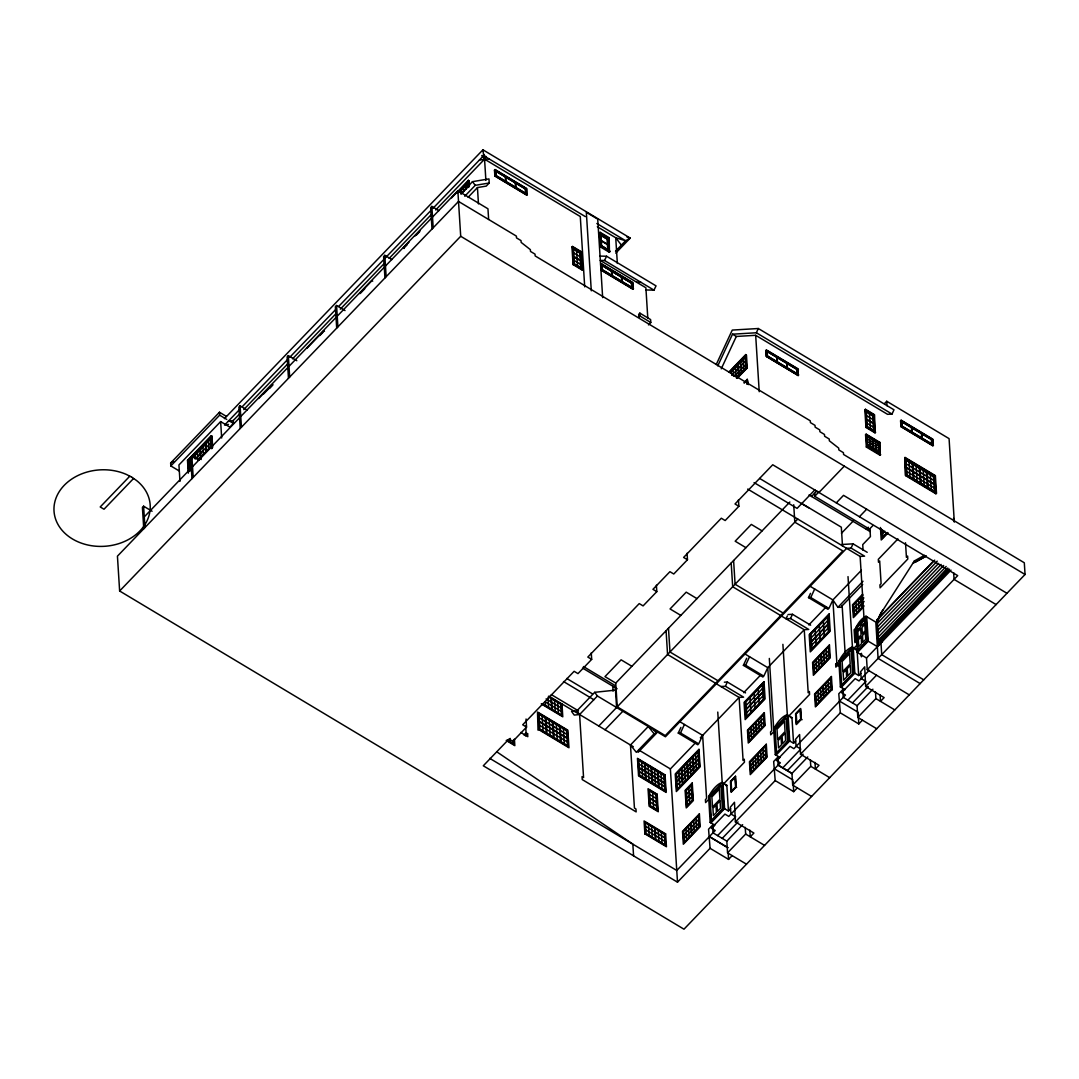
<?xml version="1.0" encoding="UTF-8"?>
<svg xmlns="http://www.w3.org/2000/svg" width="1079" height="1079" viewBox="0 0 1079 1079"><rect width="100%" height="100%" fill="white"/><g stroke="black" fill="none" stroke-linecap="round" stroke-linejoin="round"><path stroke-width="1.5" d="M435.687 209.973L484.552 159.166L485.86 156.334M732.52 334.193L756.352 332.764L758.321 328.515L893.978 409.804L892.023 414.053L887.545 414.323L755.678 335.299L736.31 336.459L732.52 334.193L717.764 365.875M720.92 686.527L725.398 686.257L727.354 682.009L745.535 692.907M787.346 615.974L786.038 618.806L790.516 618.537L808.724 629.448L804.246 629.718L781.493 616.069M790.516 618.537L792.472 614.288L810.653 625.186M597.402 696.009L579.598 714.527L574.244 715.094L571.546 711.398L576.914 710.832L594.718 692.313L597.402 696.009L665.433 736.768L846.61 548.348L851.088 548.078L853.044 543.829L867.206 552.313M716.213 364.567L732.263 330.08L758.321 328.515M721.244 368.829L736.31 336.459M697.843 744.807L678.259 733.059L680.903 727.408M678.259 733.059L680.485 732.965L684.437 724.468M679.891 721.743L702.645 735.379L698.693 743.876L680.485 732.965M762.974 677.072L743.391 665.338L746.681 658.257M743.391 665.338L745.602 665.244L749.568 656.747M828.092 609.352L808.508 597.604L810.491 593.356M808.508 597.604L810.734 597.51L814.685 589.013M861.393 570.278L832.894 599.924L828.928 608.421L810.734 597.51M647.805 318.305L645.889 287.769L600.221 260.403L604.523 260.484L606.573 256.236L656.032 285.881L653.982 290.13L646.051 289.968M924.555 555.294L914.372 560.932L882.797 610.377A12.8 5.098 -59.1 0 0 878.441 619.953M882.905 609.891L882.217 610.916A17.628 7.013 -59.1 0 0 876.863 624.013L878.063 645.93M129.79 476.19L100.212 506.955L104.002 509.234L133.58 478.469M179.33 471.024L170.833 465.939L170.644 463.012L219.469 412.245L226.469 416.44M170.833 465.939L219.644 415.159L219.469 412.245M224.702 424.02L220.642 421.592L178.939 464.955L179.977 481.382M224.445 418.625L482.933 149.806L630.23 238.081L615.745 253.133M152.072 511.257L143.601 506.186L142.415 507.413L143.763 528.791M188.299 473.182L187.503 460.423L211.241 435.741L211.983 436.186L212.684 447.34M247.145 410.06L240.091 405.825L238.891 407.08L240.226 428.457M296.806 360.723L288.336 355.652L287.135 356.906L288.471 378.284M345.037 310.577L336.567 305.492L335.353 306.746L336.702 328.124M391.866 259.553L384.812 255.318L383.598 256.573L384.947 277.95M438.897 210.634L431.843 206.399L430.656 207.64L432.005 229.004M188.717 471.928L187.989 460.396L210.81 436.671L211.551 437.13M188.852 470.444L188.245 460.881L211.983 436.186M189.364 470.727L188.744 460.854L210.418 438.303M239.767 409.292L224.567 425.086L228.492 424.425M242.087 406.864L287.459 359.685M289.792 357.257L336.324 308.864M338.658 306.449L430.561 210.85M432.881 208.436L483.635 155.646L482.933 149.806M189.648 464.739L191.293 463.026M200.128 453.841L195.191 458.966L194.962 455.338M200.734 453.193L205.671 448.068M206.291 447.434L211.228 442.296M228.128 421.39L233.266 420.513L240.239 413.244M243.733 409.615L287.945 363.636M292.598 358.808L335.636 314.029M340.29 309.187L384.502 263.222M389.155 258.38L432.207 213.602M189.877 468.367L191.509 466.654M211.457 445.924L206.521 451.049L206.062 443.806M189.891 468.677L191.536 466.964M197.902 460.328L200.37 457.766M205.927 451.993L200.991 457.132L201.139 459.546M206.534 451.359L211.471 446.22M233.266 420.513L233.442 423.427L229.881 427.136L226.05 424.843M144.276 516.868L191.32 467.949M192.521 466.694L239.565 417.762M240.765 416.507L287.81 367.588M289.01 366.334L336.028 317.442M337.241 316.187L384.272 267.268M385.486 266.014L431.33 218.322M432.517 217.081L457.847 190.754L487.964 208.8L488.639 219.482M258.623 398.529L272.11 384.515M306.868 348.355L323.727 330.835L324.482 331.28M359.617 293.515L371.972 280.648L372.727 281.106M408.968 242.182L403.344 248.022L404.099 248.48M414.579 236.341L420.203 230.501M451.588 197.848L468.448 180.328L469.5 185.588M263.735 393.848L272.677 384.556M319.802 335.542L323.16 332.062M360.224 293.501L364.702 288.848M403.991 247.995L407.336 244.515M416.278 235.209L419.637 231.729M456.7 193.168L467.881 181.555L468.623 182L458.575 192.467M269.494 388.467L272.866 384.96M459.074 191.293L469.19 180.773M459.034 192.453L468.273 182.837L468.569 187.449M460.814 193.788L472.467 181.663L488.962 178.912L489.219 183.012L486.251 186.101L477.444 187.571L468.124 197.255M468.502 186.424L461.246 193.977L461.016 190.39M464.766 196.243L475.259 185.332L489.219 183.012M494.465 170.185L495.045 169.578L526.903 188.663L526.781 195.178L494.924 176.079L494.465 170.185L526.323 189.284L526.781 195.178M526.053 194.476L526.309 188.569L495.854 170.32L495.274 170.927L525.729 189.189L526.053 194.476L495.598 176.228L495.436 173.584M494.924 176.079L495.045 169.578M495.598 176.228L495.854 170.32M119.634 590.995L117.436 556.157L458.521 201.436L516.382 236.112L516.49 237.893L521.036 240.617L521.157 242.397L530.369 249.64L530.477 251.42L535.036 254.145L535.144 255.925L810.289 420.81L810.396 422.59L815.023 425.369L815.131 427.149L819.757 429.914L819.878 431.694L824.491 434.473L824.612 436.253L829.238 439.018L829.346 440.798L838.707 448.122L838.815 449.903L843.441 452.681L843.549 454.461L1024.308 562.779L1025.05 574.473L683.978 929.194L119.634 590.995L460.706 236.274L457.847 190.754M571.964 247.078L572.558 246.471L581.662 251.92L582.174 270.06L573.07 264.611L571.964 247.078L581.068 252.54L581.662 251.92M582.174 270.06L581.095 252.027L573.178 247.28L572.585 247.887L580.502 252.634L581.433 267.457M600.41 245.918L600.963 245.351L610.04 251.474L609.298 252.257L600.261 246.835L599.398 233.077L600.14 232.309L609.176 237.717L609.433 251.34L600.41 245.918L600.14 232.309M601.178 246.147L600.463 234.831L607.706 238.864L608.232 250.368L607.706 238.864M573.07 264.611L573.664 263.991L582.768 269.453M581.541 269.103L573.623 264.355L573.178 247.28M600.261 246.835L601.354 245.945L600.652 234.629M609.298 252.257L608.435 238.486L609.176 237.717M632.941 289.239L633.076 282.738L601.219 263.64L600.625 264.261L632.496 283.345L632.941 289.239L601.084 270.155L600.855 267.201M632.227 288.552L632.483 282.644L602.028 264.395L601.435 265.002L631.889 283.251L632.227 288.552L601.772 270.289L601.516 266.324M615.543 251.178L625.604 240.725L630.23 238.081L627.034 237.124M601.084 270.155L601.219 263.64M601.772 270.289L602.028 264.395M639.847 313.126L638.66 314.367L638.849 317.28L640.036 316.053L639.847 313.126L650.61 319.586L650.799 322.5L648.479 324.914M728.864 372.12L745.71 354.586L746.466 355.045L747.275 367.899L737.159 378.405M745.144 355.814L729.498 372.093L730.254 372.538L745.899 356.272L745.144 355.814L745.886 367.467L736.944 376.773M730.726 371.405L745.346 356.205M730.658 372.592L745.549 357.109L746.223 367.872L736.984 377.488M731.683 375.344L738.144 368.627M738.522 368.236L745.778 360.696M734.327 376.409L738.36 372.215M738.737 371.823L745.994 364.284M736.404 377.96L746.52 367.44L747.275 367.899M737.685 377.218L746.628 367.926L745.71 354.586M765.861 350.581L766.454 349.974L798.312 369.058L798.177 375.573L766.319 356.475L765.861 350.581L797.718 369.665L798.177 375.573M766.67 351.322L767.263 350.715L797.718 368.964L797.462 374.872L767.007 356.623L766.67 351.322L797.125 369.571L797.462 374.872M766.319 356.475L766.454 349.974M767.007 356.623L767.263 350.715M743.903 382.843L747.275 379.349L748.327 384.61M744.47 382.897L746.708 380.563L747.45 381.022M526.053 719.005L526.552 727.098L512.849 741.354L509.005 739.048L483.298 765.78L677.504 882.177L710.076 848.31L708.552 829.238L712.774 824.842L712.949 832.813L727.179 841.337M591.265 652.889L591.683 659.377L577.98 673.62L574.122 671.313L522.708 724.791L526.552 727.098M656.396 585.169L656.801 591.643L643.097 605.899L639.24 603.593L587.826 657.071L591.683 659.377M687.067 553.271L687.471 559.745L673.768 574.001L669.911 571.695L652.943 589.336L656.801 591.643M738.468 499.806L738.872 506.294L725.169 520.537L721.311 518.23L683.614 557.438L687.471 559.745M524.016 734.988L526.093 732.843L525.675 726.302M525.5 735.945L527.604 733.747L526.093 732.843M538.03 730.159L537.517 712.019L567.851 730.2L568.957 747.734L538.61 729.539M864.859 409.912L865.452 409.292L874.556 414.754L875.069 432.895L865.965 427.432L864.859 409.912L873.963 415.361L875.069 432.895M874.435 431.937L873.99 414.849L866.073 410.101L865.479 410.721L873.397 415.455L874.435 431.937L866.518 427.19L865.452 409.292M793.712 504.743L794.805 522.169L842.807 550.937L665.257 735.595L617.242 706.826L615.745 683.088L789.841 502.018M884.429 403.64L886.722 401.267L949.075 438.627L954.322 522.142M865.965 427.432L866.558 426.825L875.662 432.274M866.518 427.19L866.073 410.101M865.56 434.756L866.154 434.149L879.951 442.417L880.14 455.298L866.329 447.03L865.56 434.756L879.372 443.037L879.951 442.417M880.14 455.298L879.345 442.538L866.828 435.039L866.235 435.646L878.751 443.145L879.439 454.03L866.923 446.531L866.154 434.149M814.942 489.826L797.098 508.384L754.086 482.61M811.556 496.475L816.83 490.999M872.924 525.513L869.472 529.115L814.712 496.286L819.312 491.498M818.961 492.483L844.291 466.141M866.329 447.03L867.516 445.91L866.828 435.039M598.791 726.019L797.772 519.08M900.56 420.837L901.154 420.217L933.011 439.315L932.876 445.816L901.019 426.731L900.56 420.837L932.418 439.922L932.876 445.816M605.036 729.768L622.839 711.25M901.37 421.579L901.963 420.972L932.418 439.22L932.755 444.508L932.162 445.128L901.707 426.866L901.37 421.579L931.824 439.827L932.081 443.806M901.019 426.731L901.154 420.217M901.707 426.866L901.963 420.972M879.439 454.03L880.019 453.409L867.516 445.91M836.306 502.868L843.535 495.342L1006.963 593.288M905.038 457.456L905.551 475.596L935.898 493.777L936.491 493.17L935.385 475.637L905.038 457.456L905.551 475.596M905.659 458.265L906.697 474.733L935.857 492.213L935.264 492.82L906.104 475.34L905.079 458.872L905.659 458.265L934.819 475.731L935.898 493.777M576.914 710.832L579.598 714.527L583.564 777.568L582.053 776.664L582.242 779.577L636.138 811.88L635.949 808.967L634.439 808.05L630.473 745.009L648.277 726.491L654.13 733.787L656.545 733.154L653.914 729.876M841.472 533.242L853.111 521.144M859.423 516.733L866.666 509.207M654.13 733.787L636.327 752.306L630.473 745.009M638.121 752.319L656.545 733.154M866.329 529.29L868.298 527.24M935.264 492.82L934.819 475.731M935.385 475.637L934.792 476.244L905.901 458.926M882.703 533.228L884.753 531.097M887.019 532.527L882.932 536.776L882.487 529.668M887.707 532.608L881.948 538.583L881.341 528.899M887.869 533.066L881.219 539.972L880.437 527.483M677.504 882.177L670.383 768.936L695.726 742.568M700.338 737.78L739.128 697.439L743.593 697.169L725.398 686.257M743.701 692.678L760.897 674.807M808.832 624.943L826.015 607.072M897.93 538.92L878.306 559.327L878.495 562.253L879.682 561.013L881.111 583.672L879.924 584.899L880.1 587.826L907.803 559.016L907.614 556.09L906.427 557.33L905.51 542.764M810.127 586.288L832.894 599.924L837.911 607.329L862.998 581.244M676.641 777.878L681.564 772.739M682.184 772.105L687.121 766.967M687.741 766.333L692.664 761.194M693.284 760.56L698.221 755.421M746.169 705.45L762.529 688.429M811.287 637.716L827.647 620.708M862.701 584.467L840.757 607.275L837.911 607.329M746.641 712.855L763.001 695.834M811.759 645.121L828.119 628.113M677.113 785.431L682.049 780.292M682.656 779.658L687.593 774.52M688.213 773.886L693.136 768.761M693.757 768.113L698.693 762.988M862.66 594.259L852.545 604.766L853.354 617.62L863.47 607.113M862.134 595.446L853.192 604.739L853.921 616.392L863.982 605.939M862.836 595.176L861.231 596.849L861.905 607.612L863.524 605.939M853.826 608.381L861.082 600.841M861.46 600.437L863.874 597.928M854.042 611.968L861.298 604.415M861.676 604.024L864.104 601.516M645.04 834.296L644.905 822.036L664.893 834.013L665.635 845.68L645.633 833.689M686.527 794.238L691.477 789.086M748.732 733.774L755.988 726.234M756.366 725.843L763.622 718.29M813.863 666.053L821.119 658.5M821.497 658.109L828.753 650.57M686.999 801.791L691.949 796.639M748.961 737.362L756.217 729.822M756.595 729.431L763.851 721.878M814.079 669.641L821.335 662.088M821.712 661.697L828.969 654.157M865.358 616.837L865.951 616.217L875.811 622.124L878.104 658.392L920.131 683.587M877.362 646.658L867.503 640.751L857.414 651.244L858.169 651.703L856.497 626.683L865.398 617.417L866.154 617.876L860.597 623.662M909.273 694.876L867.246 669.681L866.504 658.001L857.4 652.498L868.258 641.209L866.707 616.675L854.123 629.772L854.932 642.625L857.171 640.292M855.62 636.974L857.239 635.302M857.454 638.889L855.849 640.562L855.175 629.799M857.724 639.078L855.499 641.398L854.757 629.745M933.834 560.675L876.647 620.142L877.969 641.088L880.977 642.895M934.711 560.122L877.173 619.966L878.441 640.117L947.497 568.309M839.273 663.558L835.847 667.119L835.672 664.205L836.859 662.965L832.894 599.924M708.552 796.72L722.202 782.531L726.828 785.296L728.446 811.003L723.82 808.238L717.764 712.073M773.67 728.999L787.319 714.797L791.946 717.575L793.564 743.283L788.938 740.504L782.895 644.338M848.013 576.618L854.055 672.783L858.682 675.548L857.063 649.841L852.437 647.076L838.788 661.265L840.325 662.182M877.389 623.406L937.233 561.161M709.038 799.013L705.612 802.587L705.423 799.66L706.61 798.42L702.645 735.379M723.888 783.57L744.456 762.179L744.281 759.252L743.094 760.479L739.128 697.439L716.362 683.803M774.156 731.292L770.73 734.853L770.541 731.926L771.728 730.699L767.762 667.658L804.246 629.718L808.211 692.758L809.398 691.518L809.587 694.444L787.872 717.022M852.976 649.315L857.535 644.568M877.605 626.832L938.595 563.4M877.82 630.271L941.117 564.438M683.789 834.984L691.046 827.445M691.423 827.04L698.679 819.5M750.728 765.375L757.984 757.836M758.362 757.431L765.618 749.892M815.845 697.654L823.102 690.101M823.479 689.71L830.736 682.171M878.036 633.71L943.639 565.477M684.019 838.572L691.275 831.032M691.652 830.641L698.909 823.088M750.944 768.963L758.2 761.423M758.577 761.019L765.834 753.479M816.075 701.242L823.331 693.689M823.709 693.298L830.965 685.745M878.252 637.136L946.148 566.515M735.905 786.996L731.4 791.676L730.766 781.52L735.258 776.84L735.905 786.996L736.647 787.441M801.346 719.248L796.235 724.562L795.56 713.812L800.672 708.498L801.346 719.248L802.102 719.706M831.599 689.4L815.953 705.666L815.211 694.013L830.857 677.733L831.599 689.4L832.341 689.845M877.969 641.088L947.996 568.269M879.466 641.992L949.493 569.172M926.564 593.49L879.951 641.02M931.164 588.702L948.428 570.751M880.046 642.342L948.9 570.724M866.504 658.001L951.004 570.117M722.444 809.034L711.466 820.458L709.995 797.084L720.974 785.674L722.444 809.034L723.213 809.506M787.562 741.313L776.583 752.724L775.113 729.364L786.092 717.94L787.562 741.313L788.344 741.772M712.612 827.472L714.878 825.111L710.171 822.427L723.82 808.238M777.73 759.737L779.996 757.391L775.288 754.707L788.938 740.504M853.975 647.993L854.042 649.153L853.287 648.708L854.824 673.242L841.175 687.444L840.406 686.972L854.055 672.783M710.94 822.899L724.589 808.697L723.038 784.163L723.807 784.608L723.726 783.448M776.057 755.165L789.707 740.963L788.169 716.429L788.924 716.888L788.857 715.714M728.446 811.003L730.699 808.657M793.564 743.283L795.83 740.922M858.682 675.548L860.948 673.202M867.246 669.681L957.693 575.62L772.726 464.766L735.015 503.974L738.872 506.294M869.242 670.261L859.019 680.943L855.175 678.637L841.607 692.745L845.464 695.051L793.901 748.678L790.044 746.358L776.489 760.479L780.333 762.786L728.784 816.398L724.926 814.092L711.358 828.2L715.215 830.506L676.776 870.483L489.745 758.362M717.575 835.632L735.662 816.816L731.036 814.052L730.294 807.254L734.475 802.263L735.392 821.969L753.897 833.055L750.269 836.818L749.851 830.142M782.693 767.911L800.793 749.096L796.167 746.263L795.412 739.52L799.593 734.543L800.524 754.248L819.015 765.321L815.4 769.084L814.982 762.408M847.824 700.177L865.911 681.362L861.285 678.543L860.543 671.799L864.724 666.809L865.641 686.514L884.133 697.6L880.518 701.363L880.1 694.687M735.392 821.969L775.194 780.576L773.67 761.504L777.892 757.121L778.067 765.078L791.946 773.454L792.687 785.134L811.597 796.464M800.524 754.248L840.312 712.855L838.788 693.77L843.009 689.387L843.198 697.358L857.427 705.882M865.641 686.514L876.499 675.225M722.202 838.41L738.036 821.942M787.319 770.676L803.154 754.221M852.45 702.955L868.271 686.487M742.649 824.666L726.828 841.175L727.556 852.855L746.479 864.198M791.946 773.454L807.766 756.932M872.898 689.211L857.063 705.72L857.805 717.4L876.714 728.743M727.556 852.855L745.656 834.054L745.225 827.364M792.687 785.134L810.774 766.319L810.356 759.643M857.805 717.4L875.892 698.585L875.474 691.909M710.076 848.31L728.568 859.397L732.182 855.634M775.194 780.576L793.685 791.662L797.3 787.899M840.312 712.855L858.817 723.942L862.431 720.179M170.644 463.012L173.584 461.38M913.063 563.278L926.2 555.995M926.079 556.211L915.882 561.849L914.372 560.932M479.427 160.043L489.03 158.883M594.718 692.313L615.502 690.128M841.647 544.517L853.044 543.829M747.707 489.07L860.125 556.44L864.589 556.171L851.088 548.078M788.007 614.558L792.472 614.288M724.373 682.198L727.354 682.009M599.951 256.101L606.573 256.236M636.637 282.226L640.953 282.32M483.635 155.646L585.344 216.609M596.849 223.501L625.604 240.725L615.731 237.771L597.334 226.738M481.76 155.484L484.552 159.166L580.286 216.528L584.71 286.866M600.194 233.024L609.217 238.446M599.398 233.077L608.435 238.486M599.627 233.603L608.664 239.012M600.463 234.831L607.517 239.052M496.192 175.621L526.646 193.869M495.504 175.472L527.361 194.571M756.352 332.764L892.023 414.053M601.286 240.55L607.383 244.191M601.3 240.914L607.396 244.569M902.287 426.259L932.755 444.508M601.354 245.945L608.408 250.18M901.612 426.111L933.47 445.209M610.04 251.474L600.963 245.351M767.587 356.003L798.042 374.265M766.913 355.868L798.77 374.952M866.558 415.725L872.898 419.515M604.523 260.484L653.982 290.13M867.044 423.278L873.37 427.068M867.111 426.583L875.029 431.317M602.352 269.683L632.82 287.931M573.664 252.891L580.003 256.694M601.677 269.534L633.535 288.632M574.149 260.457L580.475 264.247M905.079 458.872L934.239 476.352M866.626 436.186L872.331 439.612L872.978 449.849L867.26 446.423L866.936 441.298L872.655 444.723M866.774 438.748L872.493 442.174M872.857 442.39L878.576 445.816M574.217 263.748L582.134 268.496M745.886 367.467L746.628 367.926M906.144 463.876L912.456 467.652M913.239 468.124L919.537 471.914M920.333 472.386L926.632 476.163M927.427 476.635L933.726 480.411M873.019 444.939L878.738 448.365M867.098 443.86L872.817 447.286M873.181 447.502L878.899 450.928M866.923 446.423L880.72 454.691M906.616 471.429L912.928 475.219M913.711 475.691L920.023 479.467M920.805 479.939L927.117 483.716M927.9 484.188L934.212 487.964M906.144 474.976L936.491 493.17M640.036 316.053L650.799 322.5M460.706 236.274L1025.05 574.473M996.106 604.577L954.079 579.383L953.647 572.706M809.034 494.964L870.119 531.569L868.258 528.818M801.778 503.488L841.323 527.186L842.51 546.19M759.697 478.469L808.616 507.791M762.084 530.881L751.321 524.421L735.177 541.213L745.953 547.673M856.497 626.683L857.252 627.128M868.217 640.616L867.462 640.171L857.373 650.664L858.129 651.109M923.745 679.824L881.718 654.629L880.977 642.949M857.967 650.044L858.722 650.502M783.111 613.034L735.096 584.252L733.599 560.514M780.697 615.543L732.681 586.76L731.198 563.022M836.859 662.965L839.502 664.556M835.672 664.205L838.356 665.81M875.892 698.585L894.801 709.928M696.967 598.616L686.204 592.155L670.059 608.947L680.822 615.394M840.501 686.891L845.113 689.656M839.57 701.121L858.075 712.248L858.817 723.942M745.009 654.009L767.762 667.658L763.811 676.142L745.602 665.244M717.994 680.755L669.978 651.986L668.481 628.234M715.579 683.263L667.564 654.494L666.08 630.743M810.774 766.319L829.684 777.649M219.644 415.159L226.765 419.421M229.611 421.134L233.442 423.427M631.889 666.296L621.113 659.835L604.968 676.627L615.745 683.088M778.067 765.078L792.296 773.603M774.452 768.841L792.957 779.982M583.456 666.552L615.205 685.583L616.595 707.5M582.579 668.076L617.094 688.753M566.758 678.475L592.573 693.932M198.9 460.234L191.846 455.999L193.195 477.377M563.508 681.537L593.841 699.718M187.989 460.396L188.744 460.854M187.503 460.423L188.245 460.881M551.275 694.579L578.519 710.899M549.049 696.211L633.319 746.722M639.024 750.134L670.383 768.936M548.375 696.387L561.242 704.088L561.97 715.755L541.968 703.764M548.968 697.169L551.018 698.41L551.706 709.173L542.427 703.602M546.095 698.909L551.248 701.997M551.733 702.281L561.013 707.837M551.477 705.585L545.286 701.876L545.515 705.464M551.962 705.868L561.228 711.425M541.24 703.899L562.779 716.807L561.97 703.953M639.024 764.094L644.77 767.52M645.485 767.951L651.217 771.391M651.932 771.822L657.677 775.261M658.392 775.693L664.124 779.132M639.254 767.708L644.999 771.148L644.541 763.905M664.354 782.761L658.622 779.321L658.163 772.065M639.281 768.019L645.013 771.458L645.471 778.701M664.381 783.057L658.635 779.618L659.094 786.874M745.656 834.054L764.566 845.383M639.496 771.647L645.242 775.086M645.957 775.504L651.689 778.944M652.417 779.375L658.15 782.814M658.864 783.246L664.61 786.685M539.203 717.832L545.515 721.608M546.298 722.08L552.61 725.857M553.392 726.329L559.691 730.105M560.487 730.577L566.785 734.354M539.675 725.385L545.987 729.161M546.77 729.633L553.082 733.41M553.864 733.882L560.176 737.658M560.959 738.13L567.271 741.92M649.747 794.576L656.072 798.366M650.219 802.129L656.558 805.919M520.712 732.425L527.793 736.674L527.604 733.747M507.319 740.14L513.51 743.849L513.28 740.261M506.874 740.302L514.009 744.577L513.698 739.587M506.213 740.477L514.831 745.643L514.427 739.209M645.633 826.352L654.913 831.909M655.398 832.206L664.664 837.763M645.862 829.94L655.142 835.497M655.614 835.793L664.893 841.35M497.014 751.982L632.847 844.156L633.575 855.849M621.383 245.108L615.731 237.771L617.35 263.438M472.467 181.663L475.259 185.332M484.147 154.486L485.375 159.166M953.553 518.379L953.742 521.305M931.406 439.719L931.716 444.71M930.354 474.895L930.799 482.151M930.826 482.448L931.285 489.704M921.749 433.933L922.059 438.924M921.439 433.758L921.749 438.735M923.26 470.646L923.718 477.889M923.732 478.199L924.19 485.456M916.165 466.398L916.624 473.641M916.637 473.951L917.096 481.194M911.782 427.972L912.092 432.949M911.472 427.783L911.782 432.76M909.071 462.136L909.53 469.392M909.543 469.702L910.002 476.945M901.815 421.997L902.138 426.974M886.722 401.267L887.005 405.731M875.555 441.54L876.202 451.777M869.499 413.999L869.957 421.255M869.971 421.552L870.429 428.808M882.096 637.541L882.393 642.234M869.472 437.899L870.119 448.136M879.277 642.005L879.479 645.215M869.93 528.616L870.429 536.6L862.728 544.612L863.092 550.317M865.951 616.217L867.624 641.236L866.869 640.778L865.398 617.417M864.508 619.616L864.697 622.61L861.865 625.564L861.676 622.57M860.125 556.44L863.982 617.822M858.439 599.762L859.113 610.525M861.46 653.321L861.649 656.221M861.163 653.753L861.366 656.828M856.011 602.284L856.686 613.034M857.994 638.808L858.304 643.826M857.4 652.498L855.863 627.965A11.613 4.626 -59.1 0 1 866.707 616.675M842.133 605.467L845.167 653.577M839.637 662.897L840.042 669.439M840.77 680.889L841.08 685.799M840.406 686.972L838.882 661.184A17.021 6.771 -59.1 0 1 852.437 647.076M826.109 649.491L826.784 660.254M828.092 681.092L828.766 691.855M823.344 621.41L823.79 628.517M823.803 628.814L824.248 635.922M814.524 493.386L814.712 496.286M823.682 652.013L824.356 662.776M825.678 683.614L826.352 694.363M819.244 625.658L819.689 632.766M819.716 633.063L820.161 640.171M818.475 657.435L819.15 668.198M820.458 689.036L821.132 699.799M815.158 629.92L815.603 637.028M815.63 637.311L816.075 644.419M816.048 659.957L816.722 670.706M818.044 691.545L818.718 702.308M796.693 369.477L797.017 374.453L787.36 368.667L787.05 363.69M786.739 363.502L787.05 368.478L777.393 362.692L777.082 357.715M776.772 357.527L777.082 362.517L767.439 356.731L767.115 351.741M793.065 781.655L793.685 791.662M755.678 335.299L759.225 391.704M774.924 737.173L775.235 742.082M769.327 658.446L775.288 754.707M747.275 379.349L747.666 384.353M747.1 381.858L747.248 384.245M746.708 380.563L746.911 383.895M743.134 359.617L743.809 370.38M740.707 362.139L741.381 372.902M760.978 717.225L761.653 727.988M762.974 748.826L763.649 759.589M738.292 364.648L738.967 375.411M737.915 365.053L738.589 375.802M758.213 689.13L758.658 696.238M758.685 696.535L759.13 703.643M758.564 719.733L759.238 730.496M760.547 751.335L761.234 762.098M735.5 367.561L736.094 377.124M758.132 753.857L758.807 764.62M754.127 693.392L754.572 700.5M754.599 700.797L755.044 707.905M757.755 754.248L758.429 765.011M733.073 370.084L733.45 376.058M753.344 725.169L754.019 735.918M755.34 756.757L756.015 767.52M750.04 697.641L750.485 704.749M750.498 705.046L750.944 712.153M750.93 727.678L751.604 738.441M752.913 759.279L753.601 770.042M728.15 852.72L728.568 859.397M710.211 811.435L710.521 816.344M710.171 822.427L708.633 796.639A17.021 6.771 -59.1 0 1 722.202 782.531M695.523 754.369L695.982 761.626M695.995 761.922L696.454 769.179M696.036 818.435L696.71 829.198M689.967 760.142L690.425 767.385M690.452 767.695L690.911 774.951M693.622 820.944L694.296 831.707M688.766 788.034L689.225 795.277M689.252 795.587L689.697 802.843M688.402 826.366L689.076 837.129M684.423 765.915L684.882 773.157M684.895 773.468L685.354 780.724M685.988 828.888L686.662 839.651M678.88 771.687L679.325 778.93M679.352 779.24L679.81 786.483M631.781 288.133L631.471 283.143L621.814 277.357L622.124 282.347M661.036 773.778L661.494 781.034M661.508 781.344L661.966 788.587M657.448 771.633L657.907 778.89L652.161 775.45L651.703 768.194M658.379 786.443L657.92 779.186L652.188 775.747L652.647 783.003M661.346 832.327L662.034 843.09M654.575 769.92L655.034 777.163M655.047 777.473L655.506 784.73M658.257 830.466L658.932 841.229M621.814 282.158L621.504 277.182L611.847 271.395L612.157 276.372M652.687 792.849L653.146 800.092M653.159 800.402L653.618 807.658M650.988 767.762L651.446 775.019L645.714 771.579L645.255 764.323M651.918 782.572L651.473 775.329L645.728 771.89L646.186 779.132M648.128 766.05L648.573 773.306M648.6 773.603L649.059 780.859M651.595 826.474L652.269 837.237M648.506 824.626L649.18 835.389M611.86 276.184L611.537 271.207L601.88 265.421L602.203 270.397M641.668 762.179L642.126 769.435M642.14 769.732L642.598 776.988M602.662 297.642L597.726 219.145L586.342 212.32L591.292 290.817M612.778 686.163L613.088 691.126M580.704 267.875L580.246 260.619L573.92 256.829L574.365 264.072M576.604 251.164L577.063 258.42M577.076 258.717L577.535 265.973M572.558 246.471L573.623 264.355M563.413 728.838L563.872 736.094M563.885 736.404L564.344 743.647M525.298 189.081L525.608 194.058M557.695 702.402L558.369 713.165M556.319 724.589L556.777 731.845M556.791 732.142L557.25 739.398M554.593 700.554L555.28 711.304M515.641 183.295L515.951 188.272M548.011 697.749L548.604 707.311M549.224 720.34L549.683 727.597M549.697 727.893L550.155 735.15M515.33 183.106L515.654 188.083M542.13 716.092L542.589 723.348M542.602 723.645L543.061 730.901M505.673 177.32L505.997 182.297M505.377 177.131L505.687 182.122M495.827 173.018L496.03 176.336M484.552 159.166L485.887 180.368M477.444 187.571L478.469 203.891M510.192 738.4L510.407 741.988M468.448 180.328L468.852 186.748M467.881 181.555L468.192 186.546M465.858 185.359L466.088 188.946M463.444 187.867L463.66 191.455M460.639 190.781L460.787 193.168M431.843 206.399L433.192 227.777M384.812 255.318L386.147 276.696M336.567 305.492L337.902 326.87M288.336 355.652L289.685 377.03M240.091 405.825L241.44 427.203M220.642 421.592L221.667 438.007M211.659 438.775L212.077 445.357M211.241 435.741L212.037 448.486M211.619 448.648L210.998 438.667L189.418 461.111L190.039 471.091M210.81 436.671L211.524 448.203M208.53 441.23L208.989 448.486M205.442 444.44L205.9 451.696L200.964 456.822L200.519 449.579M202.973 447.003L203.432 454.259M199.898 450.213L200.357 457.469L197.889 460.032L197.43 452.775M194.341 455.985L194.503 458.4M190.646 457.253L191.981 478.631M143.601 506.186L144.95 527.55M725.803 785.593A17.021 6.771 -59.1 0 1 726.828 785.296M790.92 717.859A17.021 6.771 -59.1 0 1 791.946 717.575M856.038 650.138A17.021 6.771 -59.1 0 1 857.063 649.841M773.751 728.905A17.021 6.771 -59.1 0 1 787.319 714.797M698.976 749.325L675.238 774.007L676.344 791.541L700.082 766.845L698.976 749.325M764.013 681.685L744.078 702.429L745.157 719.599L765.092 698.868L764.013 681.685M829.131 613.951L809.196 634.695L810.275 651.878L830.21 631.134L829.131 613.951M698.545 750.256L675.737 773.98L676.776 790.448L699.583 766.724L698.545 750.256M763.271 682.926L744.874 702.065L745.886 718.209L764.296 699.071L763.271 682.926M828.402 615.205L809.992 634.344L811.003 650.489L829.414 631.336L828.402 615.205M681.335 769.111L676.412 774.25L676.87 781.493L681.793 776.367L681.335 769.111M686.891 763.339L681.955 768.477L682.414 775.734L687.35 770.595L686.891 763.339M692.435 757.579L687.512 762.705L687.957 769.961L692.893 764.822L692.435 757.579M697.992 751.807L693.055 756.932L693.514 764.188L698.45 759.05L697.992 751.807M762.313 684.882L745.94 701.889L746.398 708.997L762.759 691.99L762.313 684.882M827.431 617.148L811.071 634.169L811.516 641.277L827.876 624.255L827.431 617.148M762.772 692.286L746.412 709.294L746.857 716.402L763.217 699.394L762.772 692.286M827.89 624.552L811.529 641.573L811.974 648.681L828.348 631.66L827.89 624.552M681.82 776.678L676.884 781.803L677.342 789.059L682.279 783.92L681.82 776.678M687.363 770.905L682.427 776.03L682.886 783.287L687.822 778.148L687.363 770.905M692.92 765.132L687.984 770.258L688.442 777.514L693.365 772.375L692.92 765.132M698.464 759.36L693.527 764.485L693.986 771.741L698.922 766.616L698.464 759.36M860.853 597.253L853.597 604.793L854.271 615.556L861.528 608.003L860.853 597.253M692.246 782.963L685.125 790.367L686.231 807.901L693.352 800.497L692.246 782.963M691.814 783.907L685.624 790.341L686.649 806.809L692.853 800.375L691.814 783.907M691.248 785.458L686.298 790.61L686.757 797.853L691.706 792.701L691.248 785.458M764.323 712.639L747.464 730.173L748.273 743.026L765.132 725.493L764.323 712.639M829.441 644.918L812.581 662.439L813.391 675.292L830.25 657.772L829.441 644.918M763.757 713.866L748.111 730.132L748.839 741.799L764.485 725.52L763.757 713.866M828.874 646.132L813.229 662.412L813.957 674.065L829.603 657.799L828.874 646.132M755.772 722.647L748.516 730.2L749.19 740.949L756.446 733.41L755.772 722.647M763.406 714.703L756.15 722.256L756.824 733.019L764.08 725.466L763.406 714.703M820.89 654.926L813.633 662.466L814.308 673.229L821.564 665.676L820.89 654.926M828.524 646.982L821.267 654.521L821.942 665.284L829.198 657.745L828.524 646.982M691.72 793.011L686.77 798.163L687.229 805.42L692.178 800.267L691.72 793.011M860.368 623.918L857.535 626.872L857.724 629.866L860.556 626.912L860.368 623.918M860.678 628.706L857.832 631.66L858.237 637.945L861.069 634.991L860.678 628.706M864.805 624.404L861.973 627.358L862.364 633.643L865.21 630.702L864.805 624.404M861.177 636.799L858.344 639.739L858.776 646.618L861.608 643.664L861.177 636.799M865.318 632.496L862.485 635.45L862.917 642.315L865.749 639.361L865.318 632.496M851.223 650.219L840.231 661.629L841.714 685.003L852.693 673.579L851.223 650.219M719.302 789.221L711.884 796.936L712.518 807.025L719.936 799.31L719.302 789.221M784.42 721.487L777.001 729.202L777.635 739.29L785.053 731.575L784.42 721.487M849.537 653.766L842.119 661.481L842.753 671.57L850.185 663.855L849.537 653.766M699.381 813.849L682.521 831.383L683.331 844.237L700.177 826.703L699.381 813.849M735.541 776.233L730.443 781.533L731.117 792.283L736.229 786.982L735.541 776.233M766.306 744.24L749.446 761.761L750.256 774.628L767.115 757.094L766.306 744.24M831.423 676.506L814.578 694.04L815.387 706.893L832.233 689.36L831.423 676.506M800.389 709.119L795.884 713.785L796.531 723.942L801.023 719.261L800.389 709.119M698.801 815.077L683.155 831.343L683.897 843.009L699.543 826.73L698.801 815.077M734.974 777.46L731.09 781.506L731.683 791.055L735.581 787.009L734.974 777.46M765.739 745.468L750.094 761.734L750.822 773.4L766.468 757.121L765.739 745.468M800.092 709.726L796.208 713.772L796.815 723.335L800.699 719.288L800.092 709.726M690.83 823.857L683.573 831.396L684.248 842.159L691.504 834.62L690.83 823.857M698.464 815.913L691.207 823.466L691.882 834.229L699.138 826.676L698.464 815.913M765.389 746.304L750.498 761.787L751.173 772.551L766.063 757.067L765.389 746.304M822.872 686.514L815.616 694.067L816.304 704.83L823.547 697.277L822.872 686.514M830.506 678.583L823.25 686.123L823.938 696.886L831.181 689.333L830.506 678.583M715.957 805.177L712.922 808.346L713.381 815.616L716.416 812.46L715.957 805.177M720.044 800.942L716.995 804.098L717.454 811.368L720.502 808.211L720.044 800.942M781.075 737.456L778.04 740.612L778.499 747.895L781.533 744.726L781.075 737.456M785.161 733.207L782.113 736.377L782.572 743.647L785.62 740.477L785.161 733.207M846.206 669.722L843.158 672.891L843.616 680.161L846.664 677.005L846.206 669.722M850.279 665.487L847.244 668.643L847.703 675.926L850.738 672.756L850.279 665.487M131.773 477.228L126.58 474.531A48.191 38.291 -3.6 0 0 54.179 505.498A48.191 38.291 -3.6 0 0 118.15 543.843A48.191 38.291 -3.6 0 0 136.48 480.465L131.773 477.228M607.059 239.133L600.963 235.478L601.623 246.066L607.72 249.721L607.059 239.133M872.668 415.887L866.329 412.097L866.788 419.353L873.127 423.143L872.668 415.887M873.14 423.454L866.815 419.65L867.26 426.906L873.599 430.696L873.14 423.454M579.774 253.066L573.435 249.262L573.893 256.519L580.232 260.322L579.774 253.066M878.414 443.253L872.695 439.827L873.343 450.064L879.061 453.49L878.414 443.253M912.227 464.024L905.915 460.247L906.373 467.504L912.672 471.28L912.227 464.024M919.321 468.286L913.009 464.496L913.468 471.752L919.767 475.529L919.321 468.286M926.402 472.535L920.104 468.758L920.562 476.001L926.861 479.791L926.402 472.535M933.497 476.783L927.198 473.007L927.657 480.263L933.955 484.039L933.497 476.783M912.699 471.59L906.387 467.8L906.846 475.057L913.158 478.833L912.699 471.59M919.794 475.839L913.481 472.062L913.94 479.305L920.252 483.095L919.794 475.839M926.888 480.088L920.576 476.311L921.034 483.567L927.347 487.344L926.888 480.088M933.982 484.336L927.67 480.56L928.129 487.816L934.427 491.592L933.982 484.336M560.783 704.25L551.504 698.693L552.178 709.456L561.458 715.013L560.783 704.25M665.069 774.897L637.46 758.348L638.566 775.882L666.175 792.418L665.069 774.897M664.556 775.032L638.026 759.13L639.065 775.599L665.595 791.5L664.556 775.032M663.895 775.504L638.795 760.466L639.726 775.275L664.826 790.314L663.895 775.504M567.298 730.294L538.138 712.828L539.163 729.296L568.323 746.762L567.298 730.294M545.286 717.98L538.974 714.204L539.433 721.46L545.745 725.236L545.286 717.98M552.381 722.229L546.068 718.452L546.527 725.708L552.826 729.485L552.381 722.229M559.475 726.477L553.163 722.701L553.621 729.957L559.92 733.733L559.475 726.477M566.556 730.739L560.257 726.949L560.716 734.206L567.014 737.982L566.556 730.739M545.758 725.533L539.46 721.757L539.905 729.013L546.217 732.789L545.758 725.533M552.853 729.782L546.54 726.005L546.999 733.261L553.311 737.038L552.853 729.782M559.947 734.044L553.635 730.254L554.093 737.51L560.406 741.286L559.947 734.044M567.041 738.292L560.729 734.516L561.188 741.759L567.5 745.535L567.041 738.292M657.151 794.211L648.047 788.762L649.153 806.283L658.257 811.745L657.151 794.211M656.585 794.306L648.668 789.572L649.706 806.04L657.624 810.774L656.585 794.306M655.857 794.737L649.518 790.947L649.976 798.204L656.302 801.994L655.857 794.737M656.329 802.304L649.99 798.5L650.448 805.757L656.787 809.547L656.329 802.304M727.826 847.662L709.335 836.576L727.826 847.703M665.635 833.878L644.082 820.971L644.891 833.824L666.444 846.732L665.635 833.878M654.683 828.335L645.404 822.764L646.092 833.527L655.358 839.084L654.683 828.335M664.448 834.175L655.169 828.618L655.843 839.381L665.123 844.938L664.448 834.175"/></g></svg>
